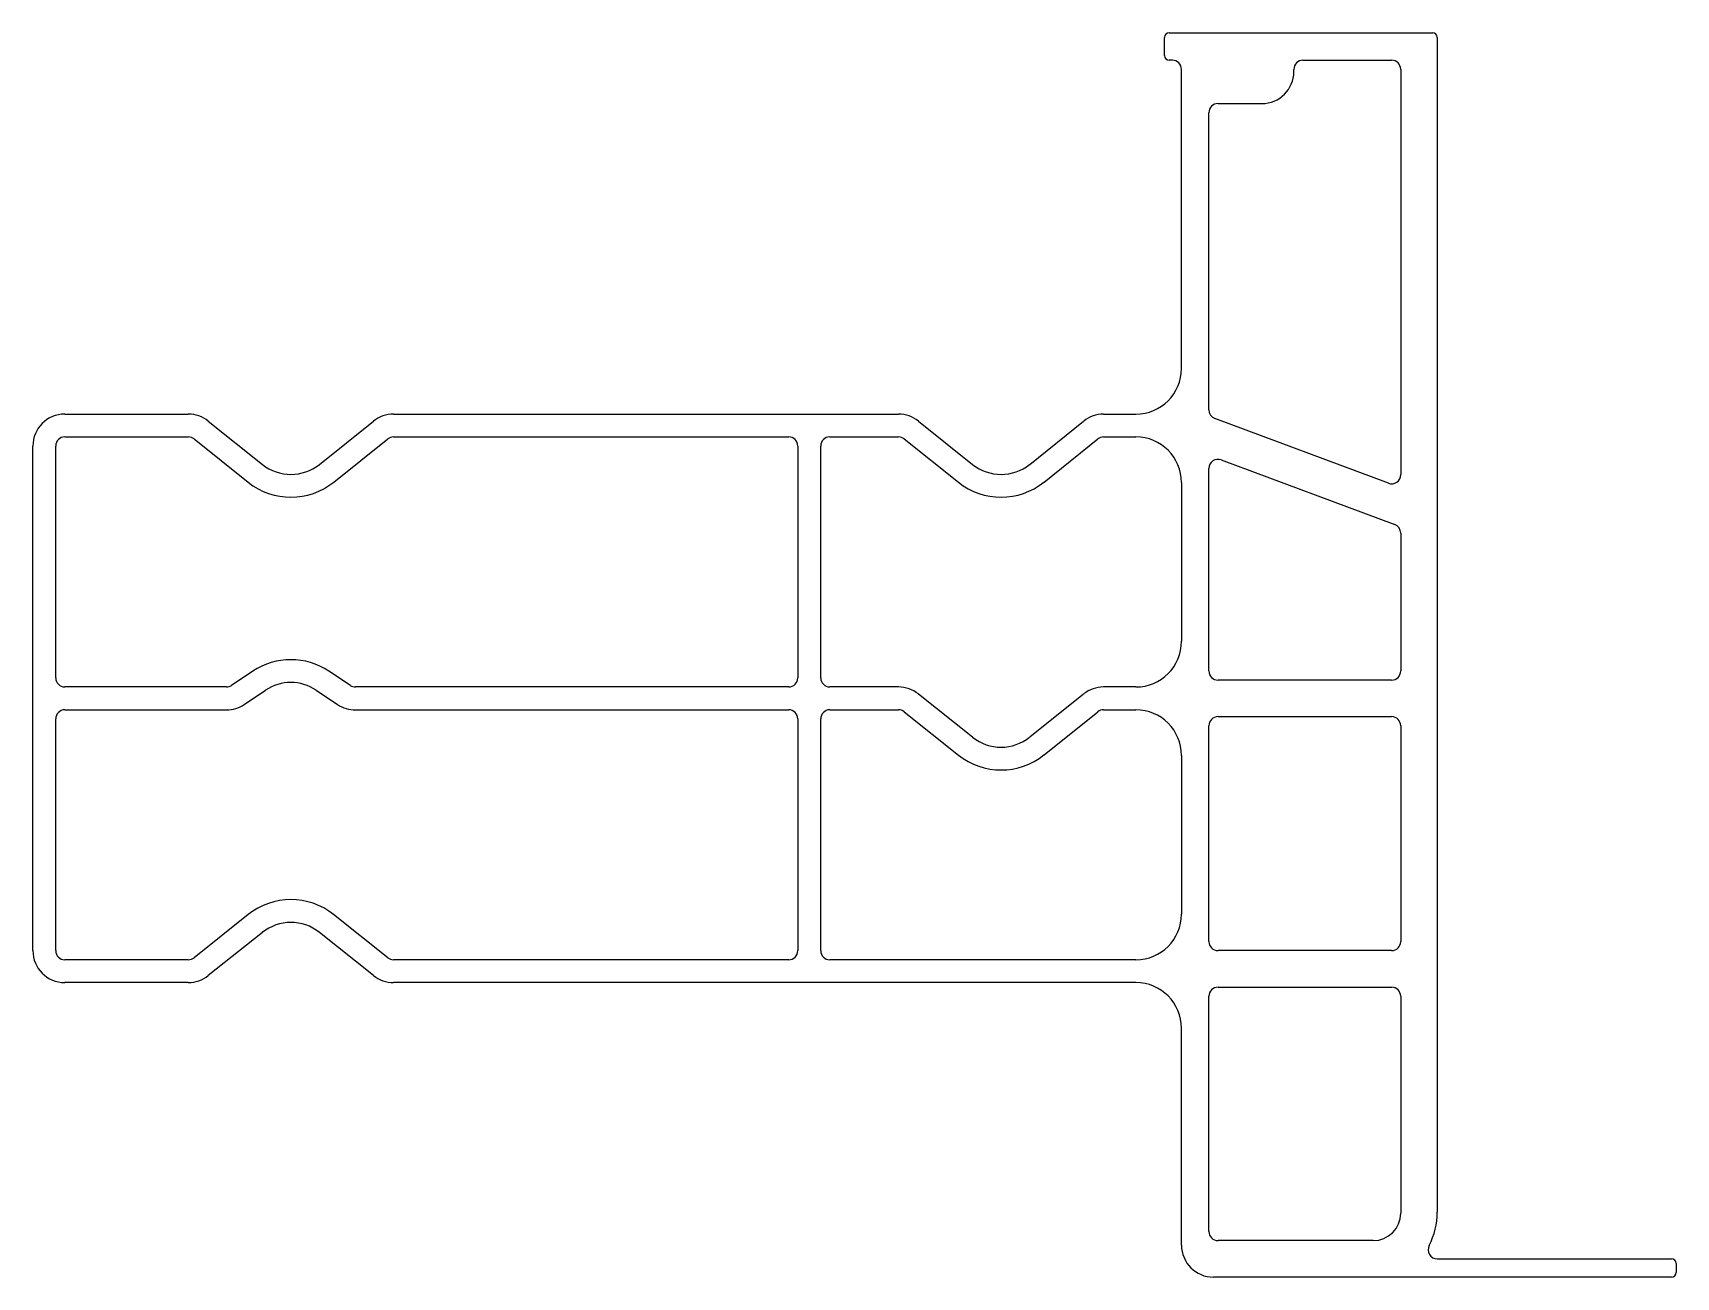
# Model space of a CAD drawing. Extents: x 4 to 184, y 3 to 139.
import ezdxf

# ---------------------------------------------------------------- set-up
doc = ezdxf.new("R2010")
doc.units = 0
doc.layers.get('0').update_dxf_attribs({"linetype": 'CONTINUOUS'})

msp = doc.modelspace()

# ---------------------------------------------------------------- linework, layer by layer
for p, q in [((128.42, 138.9), (157.27, 138.9)), ((127.92, 136.4), (127.92, 138.4)), ((157.77, 138.4), (157.77, 9.77)), ((128.77, 135.9), (128.42, 135.9)), ((143.07, 135.9), (152.77, 135.9)), ((129.77, 102.15), (129.77, 134.9)), ((142.07, 134.65), (142.07, 134.9)), ((153.77, 134.9), (153.77, 90.52)), ((132.77, 97.61), (132.77, 130.15)), ((133.77, 131.15), (138.57, 131.15)), ((7.52, 97.15), (21.04, 97.15)), ((43.5, 97.15), (98.79, 97.15)), ((121.25, 97.15), (124.77, 97.15)), ((23.23, 96.38), (29.15, 91.64)), ((35.4, 91.65), (41.31, 96.38)), ((100.98, 96.38), (106.9, 91.64)), ((100.98, 96.38), (100.98, 96.38)), ((113.15, 91.65), (119.06, 96.38)), ((152.42, 89.58), (133.42, 96.67)), ((4.02, 38.4), (4.02, 93.65)), ((6.52, 68.27), (6.52, 93.65)), ((7.52, 94.65), (21.04, 94.65)), ((21.67, 94.43), (27.6, 89.69)), ((36.97, 89.7), (42.88, 94.43)), ((43.5, 94.65), (86.77, 94.65)), ((87.77, 93.65), (87.77, 68.27)), ((90.27, 68.27), (90.27, 93.65)), ((91.27, 94.65), (98.79, 94.65)), ((99.42, 94.43), (105.35, 89.69)), ((114.72, 89.7), (120.62, 94.43)), ((121.25, 94.65), (124.77, 94.65)), ((134.12, 92.14), (153.12, 85.05)), ((132.77, 69.02), (132.77, 91.2)), ((129.77, 89.65), (129.77, 72.27)), ((153.77, 84.11), (153.77, 69.02)), ((28.11, 69), (25.77, 67.44)), ((38.78, 67.44), (36.43, 69)), ((36.43, 69), (36.43, 69)), ((25.21, 67.27), (7.52, 67.27)), ((27.15, 65.36), (29.5, 66.92)), ((35.05, 66.92), (37.39, 65.36)), ((86.77, 67.27), (39.33, 67.27)), ((98.79, 67.27), (91.27, 67.27)), ((124.77, 67.27), (121.25, 67.27)), ((152.77, 68.02), (133.77, 68.02)), ((7.52, 64.77), (25.21, 64.77)), ((37.39, 65.36), (37.39, 65.36)), ((39.33, 64.77), (86.77, 64.77)), ((91.27, 64.77), (98.79, 64.77)), ((106.9, 61.77), (100.98, 66.5)), ((100.98, 66.5), (100.98, 66.5)), ((119.06, 66.5), (113.15, 61.77)), ((121.25, 64.77), (124.77, 64.77)), ((6.52, 38.4), (6.52, 63.77)), ((87.77, 63.77), (87.77, 38.4)), ((90.27, 38.4), (90.27, 63.77)), ((99.42, 64.55), (105.35, 59.81)), ((114.72, 59.83), (120.62, 64.55)), ((132.77, 39.4), (132.77, 63.02)), ((133.77, 64.02), (152.77, 64.02)), ((153.77, 63.02), (153.77, 39.4)), ((129.77, 59.77), (129.77, 42.4)), ((27.58, 42.34), (21.67, 37.62)), ((42.88, 37.62), (36.95, 42.36)), ((29.15, 40.4), (23.23, 35.66)), ((41.31, 35.66), (35.39, 40.4)), ((152.77, 38.4), (133.77, 38.4)), ((21.04, 37.4), (7.52, 37.4)), ((86.77, 37.4), (43.5, 37.4)), ((124.77, 37.4), (91.27, 37.4)), ((21.04, 34.9), (7.52, 34.9)), ((124.77, 34.9), (43.5, 34.9)), ((133.77, 34.4), (152.77, 34.4)), ((132.77, 7.65), (132.77, 33.4)), ((153.77, 33.4), (153.77, 9.65)), ((129.77, 6.15), (129.77, 29.9)), ((150.77, 6.65), (133.77, 6.65)), ((157.77, 4.65), (183.42, 4.65)), ((183.92, 4.15), (183.92, 3.15)), ((183.42, 2.65), (133.27, 2.65))]:
    msp.add_line(p, q)
for centre, radius, start, end in [((128.42, 138.4), 0.5, 90, 180), ((157.27, 138.4), 0.5, 360, 90), ((128.42, 136.4), 0.5, 180, 270), ((128.77, 134.9), 1, 0.0046, 90.0046), ((143.07, 134.9), 1, 90, 180), ((152.77, 134.9), 1, 0, 90), ((138.57, 134.65), 3.5, 270, 0), ((133.77, 130.15), 1, 90, 180), ((124.77, 102.15), 5, 270, 0), ((7.52, 93.65), 3.5, 90, 180), ((21.04, 93.65), 3.5, 51.3401, 90), ((43.5, 93.65), 3.5, 90, 128.6599), ((98.79, 93.65), 3.5, 51.3402, 90), ((121.25, 93.65), 3.5, 90, 128.6599), ((133.77, 97.61), 1, 180, 249.5337), ((7.52, 93.65), 1, 90, 180), ((21.04, 93.65), 1, 51.3402, 90), ((43.5, 93.65), 1, 90, 128.6598), ((86.77, 93.65), 1, 0, 90), ((91.27, 93.65), 1, 90, 180), ((98.79, 93.65), 1, 51.3887, 90), ((121.25, 93.65), 1, 90, 128.7083), ((124.77, 89.65), 5, 0, 90), ((133.77, 91.2), 1, 69.5337, 180), ((32.27, 95.55), 5, 231.3887, 308.7083), ((110.02, 95.55), 5, 231.3886, 308.7083), ((152.77, 90.52), 1, 249.5337, 0), ((32.27, 95.55), 7.5, 231.4272, 308.7467), ((110.02, 95.55), 7.5, 231.4272, 308.7468), ((152.77, 84.11), 1, 0, 69.5337), ((124.77, 72.27), 5, 270, 0), ((32.27, 62.76), 7.5, 56.3099, 123.6899), ((133.77, 69.02), 1, 180, 270), ((152.77, 69.02), 1, 270, 0), ((7.52, 68.27), 1, 180, 270), ((25.21, 68.27), 1, 270, 303.6901), ((32.27, 62.76), 5, 56.3097, 123.6903), ((39.33, 68.27), 1, 236.3099, 270), ((86.77, 68.27), 1, 270, 0), ((91.27, 68.27), 1, 180, 270), ((98.79, 63.77), 3.5, 51.3402, 90), ((121.25, 63.77), 3.5, 90, 128.6599), ((7.52, 63.77), 1, 90, 180), ((25.21, 68.27), 3.5, 270, 303.6902), ((39.33, 68.27), 3.5, 236.3097, 270), ((86.77, 63.77), 1, 0, 90), ((91.27, 63.77), 1, 90, 180), ((98.79, 63.77), 1, 51.3887, 90), ((121.25, 63.77), 1, 90, 128.7083), ((124.77, 59.77), 5, 0, 90), ((133.77, 63.02), 1, 90, 180), ((152.77, 63.02), 1, 0, 90), ((110.02, 65.68), 5, 231.3886, 308.7083), ((110.02, 65.68), 7.5, 231.4272, 308.7468), ((32.27, 36.49), 7.5, 51.4272, 128.7467), ((32.27, 36.49), 5, 51.3887, 128.7083), ((124.77, 42.4), 5, 270, 0), ((7.52, 38.4), 3.5, 180, 270), ((7.52, 38.4), 1, 180, 270), ((86.77, 38.4), 1, 270, 0), ((91.27, 38.4), 1, 180, 270), ((133.77, 39.4), 1, 180, 270), ((152.77, 39.4), 1, 270, 0), ((21.04, 38.4), 1, 270, 308.6598), ((43.5, 38.4), 1, 231.3402, 270), ((21.04, 38.4), 3.5, 270, 308.6599), ((43.5, 38.4), 3.5, 231.3401, 270), ((124.77, 29.9), 5, 0, 90), ((133.77, 33.4), 1, 90, 180), ((152.77, 33.4), 1, 0, 90), ((150.77, 9.65), 3, 270, 0), ((149.77, 9.77), 8, 332.734, 0), ((133.77, 7.65), 1, 180, 270), ((133.27, 6.15), 3.5, 180, 270), ((157.77, 5.65), 1, 152.7339, 270), ((183.42, 4.15), 0.5, 0, 90), ((183.42, 3.15), 0.5, 270, 0)]:
    msp.add_arc(centre, radius, start, end)

doc.saveas('drawing.dxf')
